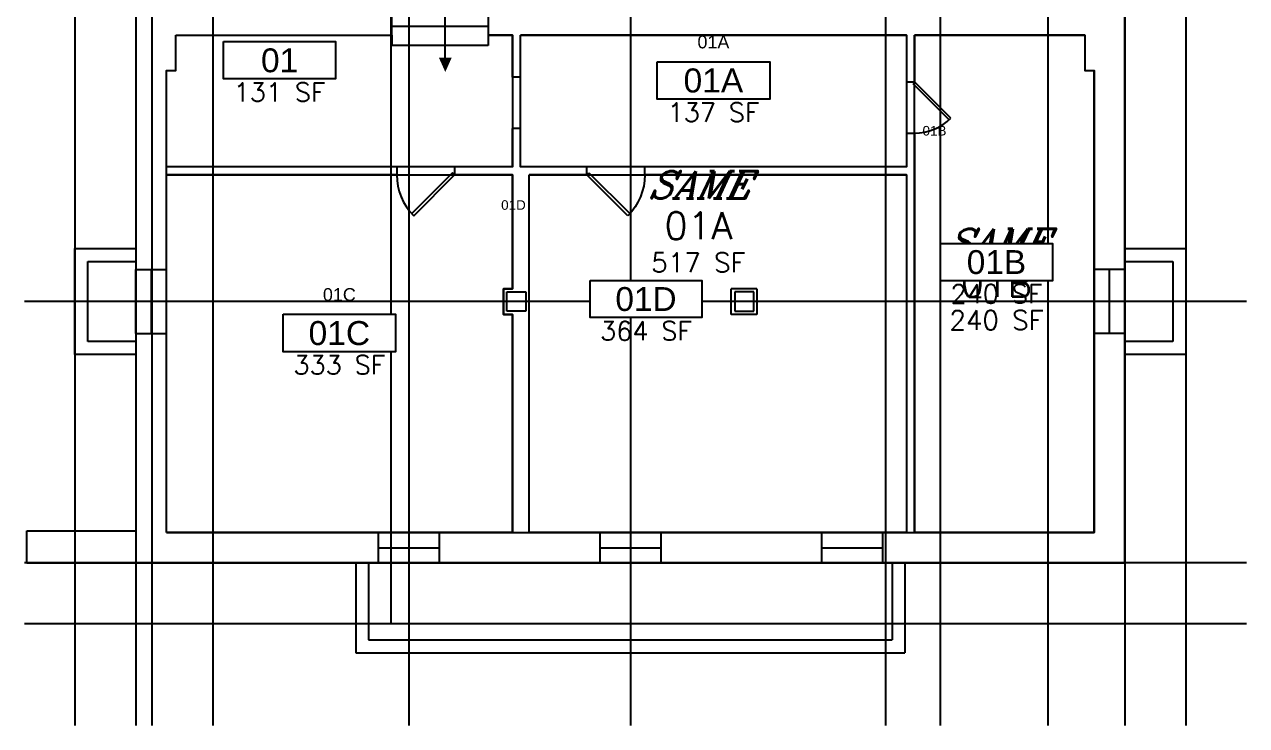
# Model space of a CAD drawing. Header units: inches. Extents: x 3065839 to 3066144, y 1245232 to 1245521.
# Drawn here: x 3065939.4 to 3066002.8, y 1245301.9 to 1245338.3 of the extents above; entities that cross this region are included whole.
import ezdxf
from ezdxf.enums import TextEntityAlignment as Align

# ---------------------------------------------------------------- set-up
doc = ezdxf.new("R2010")
doc.units = ezdxf.units.IN
doc.header["$MEASUREMENT"] = 0
doc.set_wipeout_variables(frame=1)
for name, color, linetype in [('A-ANNO-RMNO', 4, 'Continuous'), ('A-ANNO-RMNO-OLD', 4, 'Continuous'), ('A-ANNO-RMSF', 4, 'Continuous'), ('A-DOOR', 2, 'Continuous'), ('A-FLOR-LEVL', 3, 'Continuous'), ('A-GLAZ', 2, 'Continuous'), ('A-SPAC-ANOT', 7, 'Continuous'), ('A-SPAC-GROS', 6, 'Continuous'), ('A-SPAC-PPLN-AREA', 3, 'Continuous'), ('A-SPAC-RMBX', 4, 'Continuous'), ('A-SPAC-RMDR', 7, 'Continuous'), ('A-SPAC-RMNO', 4, 'Continuous'), ('A-SPAC-RMTW', 4, 'Continuous'), ('A-SPAC-WPBX', 4, 'Continuous'), ('A-WALL', 7, 'Continuous'), ('L-SITE', 1, 'Continuous'), ('S-COLS', 5, 'Continuous'), ('S-GRID', 1, 'Continuous')]:
    doc.layers.add(name, color=color, linetype=linetype)
doc.styles.add('FAI1', font='arial.ttf')
doc.styles.add('RMTAG-OLDNUM', font='complex.shx', dxfattribs={"oblique": 25, "height": 17})
doc.styles.add('RMTAG-RMNUM', font='simplex', dxfattribs={"height": 17})
doc.styles.add('RMTAG-SQFT', font='simplex', dxfattribs={"height": 12})
doc.styles.add('ROMANS', font='romans.shx')

# ---------------------------------------------------------------- blocks, each defined once
blk = doc.blocks.new('RMTAG3')
at = {"layer": 'A-ANNO-RMNO', "style": 'RMTAG-RMNUM'}
blk.add_attdef('ROOM#', text='', height=17, dxfattribs=at).set_placement((0, 0), align=Align.BOTTOM_CENTER)
at = {"layer": 'A-ANNO-RMNO-OLD', "style": 'RMTAG-OLDNUM', "oblique": 25}
blk.add_attdef('OLDROOM#', text='', height=17, dxfattribs=at).set_placement((0, 25.53), align=Align.BOTTOM_CENTER)
at = {"layer": 'A-ANNO-RMSF', "style": 'RMTAG-SQFT'}
blk.add_attdef('SQ-FT', text='', height=12, dxfattribs=at).set_placement((0, -19.01), align=Align.BOTTOM_CENTER)
blk = doc.blocks.new('AWI002')
blk.add_line((-0.5, -1), (0.5, -1))
blk = doc.blocks.new('ADO001')
for p, q in [((0.207106, 0.707105), (-0.499999, 0)), ((-0.465625, -0.034373), (0.240643, 0.671896)), ((-0.499999, 0), (-0.465625, -0.034373))]:
    blk.add_line(p, q)
blk.add_arc((-0.499999, 0), 0.999997, 0, 45)
blk = doc.blocks.new('FMGRM1')
at = {"style": 'FAI1'}
for tag, p in [('DATA1', (0, -0.2836)), ('DATA2', (0, -0.443)), ('DATA3', (0, -0.6024)), ('DATA4', (0, -0.7618)), ('DATA5', (0, -0.9213))]:
    blk.add_attdef(tag, text='', height=0.1172, dxfattribs=at).set_placement(p, align=Align.CENTER)
at = {"layer": 'A-SPAC-RMDR', "style": 'FAI1'}
blk.add_attdef('RMDOOR', text='', height=0.08, dxfattribs=at).set_placement((0, 0.2569), align=Align.MIDDLE)
at = {"layer": 'A-SPAC-RMNO', "style": 'FAI1'}
blk.add_attdef('RMNUMB', text='', height=0.16, dxfattribs=at).set_placement((0, 0), align=Align.MIDDLE)
at = {"linetype": 'Continuous'}
blk.add_wipeout([(-0.375, -0.125), (0.375, -0.125), (0.375, 0.125), (-0.375, 0.125)], dxfattribs=at).dxf.layer = 'A-SPAC-WPBX'
at = {"layer": 'A-SPAC-RMBX', "linetype": 'Continuous'}
blk.add_lwpolyline([(-0.375, 0.125), (0.375, 0.125), (0.375, -0.125), (-0.375, -0.125)], close=True, dxfattribs=at)

msp = doc.modelspace()

# ---------------------------------------------------------------- linework, layer by layer
for p, q in [((3065968.602, 1245330.513), (3065968.602, 1245330.93)), ((3065971.602, 1245330.513), (3065971.602, 1245330.93))]:
    msp.add_line(p, q)
at = {"layer": 'A-FLOR-LEVL'}
for p, q in [((3065961.247, 1245336.604), (3065961.247, 1245339.701)), ((3065963.477, 1245338.23), (3065958.477, 1245338.23)), ((3065958.477, 1245337.763), (3065958.477, 1245337.23)), ((3065963.477, 1245337.763), (3065963.477, 1245337.23)), ((3065963.477, 1245337.23), (3065958.477, 1245337.23))]:
    msp.add_line(p, q, dxfattribs=at)
msp.add_solid([(3065961.581, 1245336.604), (3065960.914, 1245336.604), (3065961.247, 1245335.857)], dxfattribs=at)
at = {"layer": 'A-GLAZ'}
for p, q in [((3065945.185, 1245322.263), (3065945.185, 1245325.596)), ((3065946.768, 1245322.263), (3065946.768, 1245325.596)), ((3065994.935, 1245325.596), (3065994.935, 1245322.263)), ((3065996.518, 1245325.596), (3065996.518, 1245322.263)), ((3065960.935, 1245311.93), (3065957.768, 1245311.93)), ((3065972.435, 1245311.93), (3065969.268, 1245311.93)), ((3065983.935, 1245311.93), (3065980.768, 1245311.93)), ((3065960.935, 1245310.346), (3065957.768, 1245310.346)), ((3065972.435, 1245310.346), (3065969.268, 1245310.346)), ((3065983.935, 1245310.346), (3065980.768, 1245310.346))]:
    msp.add_line(p, q, dxfattribs=at)
at = {"layer": 'A-SPAC-GROS'}
msp.add_lwpolyline([(3065996.518, 1245339.346), (3065992.519, 1245339.346), (3065992.519, 1245499.18), (3065984.102, 1245499.18), (3065984.102, 1245508.18), (3065961.268, 1245508.18), (3065961.268, 1245499.18), (3065949.185, 1245499.18), (3065949.185, 1245348.313), (3065945.185, 1245348.313), (3065945.185, 1245310.346), (3065996.518, 1245310.346)], close=True, dxfattribs=at)
at = {"layer": 'A-SPAC-PPLN-AREA'}
for points in [[(3065947.268, 1245337.763), (3065958.477, 1245337.763), (3065958.477, 1245339.563), (3065963.477, 1245339.563), (3065963.477, 1245337.763), (3065964.727, 1245337.763), (3065964.727, 1245330.93), (3065946.768, 1245330.93), (3065946.768, 1245335.93), (3065947.268, 1245335.93)], [(3065965.143, 1245337.763), (3065985.185, 1245337.763), (3065985.185, 1245330.93), (3065965.143, 1245330.93)], [(3065985.602, 1245337.763), (3065994.435, 1245337.763), (3065994.435, 1245335.93), (3065994.935, 1245335.93), (3065994.935, 1245311.93), (3065985.602, 1245311.93)], [(3065965.602, 1245330.513), (3065985.185, 1245330.513), (3065985.185, 1245311.93), (3065965.602, 1245311.93), (3065965.602, 1245330.513), (3065965.602, 1245330.513), (3065965.602, 1245330.513), (3065965.602, 1245330.513)]]:
    msp.add_lwpolyline(points, close=True, dxfattribs=at)
at = {"layer": 'A-WALL'}
for p, q in [((3065945.185, 1245348.313), (3065945.185, 1245310.346)), ((3065958.477, 1245337.763), (3065958.477, 1245339.563)), ((3065963.477, 1245339.563), (3065963.477, 1245337.763)), ((3065996.518, 1245339.346), (3065996.518, 1245310.346)), ((3065947.268, 1245337.763), (3065958.477, 1245337.763)), ((3065947.268, 1245335.93), (3065947.268, 1245337.763)), ((3065964.727, 1245337.763), (3065963.477, 1245337.763)), ((3065964.727, 1245335.596), (3065964.727, 1245337.763)), ((3065985.185, 1245337.763), (3065965.143, 1245337.763)), ((3065965.143, 1245335.596), (3065965.143, 1245337.763)), ((3065985.185, 1245337.763), (3065985.185, 1245335.346)), ((3065994.435, 1245337.763), (3065985.602, 1245337.763)), ((3065985.602, 1245337.763), (3065985.602, 1245335.346)), ((3065994.435, 1245337.763), (3065990.935, 1245337.763)), ((3065994.435, 1245337.763), (3065994.435, 1245335.93)), ((3065946.768, 1245311.93), (3065946.768, 1245335.93)), ((3065946.768, 1245335.93), (3065947.268, 1245335.93)), ((3065994.435, 1245335.93), (3065994.935, 1245335.93)), ((3065994.935, 1245311.93), (3065994.935, 1245335.93)), ((3065965.143, 1245335.596), (3065964.727, 1245335.596)), ((3065985.185, 1245335.346), (3065985.602, 1245335.346)), ((3065964.727, 1245330.93), (3065964.727, 1245332.93)), ((3065965.143, 1245332.93), (3065964.727, 1245332.93)), ((3065965.143, 1245330.93), (3065965.143, 1245332.93)), ((3065985.185, 1245332.68), (3065985.185, 1245330.93)), ((3065985.185, 1245332.68), (3065985.602, 1245332.68)), ((3065985.602, 1245332.68), (3065985.602, 1245311.93)), ((3065964.727, 1245324.596), (3065964.727, 1245330.513)), ((3065965.602, 1245311.93), (3065965.602, 1245330.513)), ((3065985.185, 1245330.513), (3065985.185, 1245311.93)), ((3065942.018, 1245326.68), (3065945.185, 1245326.68)), ((3065942.018, 1245321.18), (3065942.018, 1245326.68)), ((3065996.518, 1245326.68), (3065999.685, 1245326.68)), ((3065999.685, 1245326.68), (3065999.685, 1245321.18)), ((3065942.685, 1245326.013), (3065945.185, 1245326.013)), ((3065942.685, 1245321.846), (3065942.685, 1245326.013)), ((3065996.518, 1245326.013), (3065999.018, 1245326.013)), ((3065999.018, 1245326.013), (3065999.018, 1245321.846)), ((3065945.185, 1245325.596), (3065946.768, 1245325.596)), ((3065996.518, 1245325.596), (3065994.935, 1245325.596)), ((3065964.268, 1245324.596), (3065964.727, 1245324.596)), ((3065964.268, 1245323.263), (3065964.268, 1245324.596)), ((3065977.424, 1245324.596), (3065976.09, 1245324.596)), ((3065976.09, 1245323.263), (3065976.09, 1245324.596)), ((3065977.424, 1245324.596), (3065977.424, 1245323.263)), ((3065964.727, 1245323.263), (3065964.268, 1245323.263)), ((3065964.727, 1245311.93), (3065964.727, 1245323.263)), ((3065977.424, 1245323.263), (3065976.09, 1245323.263)), ((3065945.185, 1245321.846), (3065942.685, 1245321.846)), ((3065945.185, 1245322.263), (3065946.768, 1245322.263)), ((3065996.518, 1245322.263), (3065994.935, 1245322.263)), ((3065999.018, 1245321.846), (3065996.518, 1245321.846)), ((3065945.185, 1245321.18), (3065942.018, 1245321.18)), ((3065999.685, 1245321.18), (3065996.518, 1245321.18)), ((3065946.768, 1245311.93), (3065994.935, 1245311.93)), ((3065957.768, 1245311.93), (3065957.768, 1245310.346)), ((3065960.935, 1245311.93), (3065960.935, 1245310.346)), ((3065969.268, 1245311.93), (3065969.268, 1245310.346)), ((3065972.435, 1245311.93), (3065972.435, 1245310.346)), ((3065980.768, 1245311.93), (3065980.768, 1245310.346)), ((3065983.935, 1245311.93), (3065983.935, 1245310.346)), ((3065996.518, 1245310.346), (3065945.185, 1245310.346))]:
    msp.add_line(p, q, dxfattribs=at)
for points in [[(3065958.727, 1245330.93), (3065946.768, 1245330.93)], [(3065958.727, 1245330.93), (3065958.727, 1245330.513)], [(3065964.727, 1245330.93), (3065961.727, 1245330.93)], [(3065961.727, 1245330.93), (3065961.727, 1245330.513)], [(3065968.602, 1245330.93), (3065965.143, 1245330.93)], [(3065985.185, 1245330.93), (3065971.602, 1245330.93)], [(3065958.727, 1245330.513), (3065946.768, 1245330.513)], [(3065964.727, 1245330.513), (3065961.727, 1245330.513)], [(3065968.602, 1245330.513), (3065965.602, 1245330.513)], [(3065985.185, 1245330.513), (3065971.602, 1245330.513)]]:
    msp.add_lwpolyline(points, dxfattribs=at)
at = {"layer": 'L-SITE'}
for p, q in [((3065939.518, 1245310.346), (3065939.518, 1245312.013)), ((3065939.518, 1245312.013), (3065945.185, 1245312.013)), ((3065939.518, 1245310.346), (3065945.185, 1245310.346)), ((3065956.602, 1245310.346), (3065956.602, 1245305.68)), ((3065957.268, 1245310.346), (3065957.268, 1245306.346)), ((3065984.435, 1245310.346), (3065984.435, 1245306.346)), ((3065985.102, 1245310.346), (3065985.102, 1245305.68)), ((3065957.268, 1245306.346), (3065984.435, 1245306.346)), ((3065956.602, 1245305.68), (3065985.102, 1245305.68))]:
    msp.add_line(p, q, dxfattribs=at)
at = {"layer": 'S-COLS'}
for p, q in [((3065964.435, 1245323.43), (3065964.435, 1245324.43)), ((3065964.435, 1245324.43), (3065965.435, 1245324.43)), ((3065965.435, 1245324.43), (3065965.435, 1245323.43)), ((3065977.268, 1245324.43), (3065976.268, 1245324.43)), ((3065976.268, 1245324.43), (3065976.268, 1245323.43)), ((3065977.268, 1245323.43), (3065977.268, 1245324.43)), ((3065965.435, 1245323.43), (3065964.435, 1245323.43)), ((3065976.268, 1245323.43), (3065977.268, 1245323.43))]:
    msp.add_line(p, q, dxfattribs=at)
at = {"layer": 'S-GRID'}
for p, q in [((3065942.018, 1245508.18), (3065942.018, 1245301.897)), ((3065945.185, 1245508.18), (3065945.185, 1245301.897)), ((3065946.018, 1245508.18), (3065946.018, 1245301.897)), ((3065949.185, 1245508.18), (3065949.185, 1245301.897)), ((3065958.435, 1245307.18), (3065958.435, 1245508.18)), ((3065970.852, 1245508.18), (3065970.852, 1245301.897)), ((3065984.102, 1245508.18), (3065984.102, 1245301.897)), ((3065986.935, 1245508.18), (3065986.935, 1245301.897)), ((3065992.518, 1245508.18), (3065992.518, 1245301.897)), ((3065996.518, 1245508.18), (3065996.518, 1245301.897)), ((3065999.685, 1245508.18), (3065999.685, 1245301.897)), ((3065959.352, 1245499.18), (3065959.352, 1245301.897)), ((3066002.837, 1245323.93), (3065939.402, 1245323.93)), ((3066002.837, 1245310.346), (3065939.402, 1245310.346)), ((3066002.837, 1245307.18), (3065939.402, 1245307.18))]:
    msp.add_line(p, q, dxfattribs=at)

# ---------------------------------------------------------------- block references
at = {"layer": 'A-ANNO-RMNO', "xscale": 0.08333333333333333, "yscale": 0.08333333333333333, "zscale": 0.08333333333333333}
for p, values in [((3065974.379, 1245326.739), {'OLDROOM#': 'SAME', 'ROOM#': '01A', 'SQ-FT': '517 SF'}), ((3065989.854, 1245323.743), {'OLDROOM#': 'SAME', 'ROOM#': '01B', 'SQ-FT': '240 SF'})]:
    msp.add_blockref('RMTAG3', p, dxfattribs=at).add_auto_attribs(values)
at = {"layer": 'A-DOOR', "zscale": 6.666666666666666}
for p, xscale, yscale, rotation in [((3065985.602, 1245334.013), 2.666666666666667, 2.666666666666667, 270), ((3065960.227, 1245330.513), 3, 3, 180)]:
    msp.add_blockref('ADO001', p, dxfattribs=dict(at, xscale=xscale, yscale=yscale, rotation=rotation))
at = {"layer": 'A-GLAZ', "xscale": -3.333333333333333, "zscale": 3}
for p, yscale, rotation in [((3065945.185, 1245323.93), 0.7916666666666666, 90.00000000000007), ((3065996.518, 1245323.93), 0.79177075, 270)]:
    msp.add_blockref('AWI002', p, dxfattribs=dict(at, yscale=yscale, rotation=rotation))
at = {"layer": 'A-GLAZ', "xscale": 3.166666666666667, "zscale": 3}
for p, yscale in [((3065959.352, 1245311.93), 0.7916666666666666), ((3065970.852, 1245311.93), 0.7916666666666666), ((3065982.352, 1245311.93), 0.7916666666666644)]:
    msp.add_blockref('AWI002', p, dxfattribs=dict(at, yscale=yscale))

# ---------------------------------------------------------------- next in the draw order: block references
at = {"layer": 'A-SPAC-RMTW'}
ref = msp.add_blockref('FMGRM1', (3065952.646, 1245336.465), dxfattribs=dict(at, xscale=7.75, yscale=7.75, zscale=7.75))
ref.add_attrib('RMNUMB', '01', dxfattribs={"layer": 'A-SPAC-RMNO', "height": 1.24, "style": 'FAI1'}).set_placement((3065952.646, 1245336.465), align=Align.MIDDLE)
ref.add_attrib('RMDOOR', '01', dxfattribs={"layer": 'A-SPAC-RMDR', "height": 0.6667, "style": 'FAI1'}).set_placement((3065956.771, 1245347.476), align=Align.MIDDLE)
ref = msp.add_blockref('FMGRM1', (3065975.164, 1245335.418), dxfattribs=dict(at, xscale=7.791666666666666, yscale=7.791666666666666, zscale=7.791666666666666))
ref.add_attrib('RMNUMB', '01A', dxfattribs={"layer": 'A-SPAC-RMNO', "height": 1.2467, "style": 'FAI1'}).set_placement((3065975.164, 1245335.418), align=Align.MIDDLE)
ref.add_attrib('RMDOOR', '01A', dxfattribs={"layer": 'A-SPAC-RMDR', "height": 0.6667, "style": 'FAI1'}).set_placement((3065975.164, 1245337.419), align=Align.MIDDLE)
ref = msp.add_blockref('FMGRM1', (3065989.854, 1245325.981), dxfattribs=dict(at, xscale=7.75, yscale=7.75, zscale=7.75))
ref.add_attrib('RMNUMB', '01B', dxfattribs={"layer": 'A-SPAC-RMNO', "height": 1.24, "style": 'FAI1'}).set_placement((3065989.854, 1245325.981), align=Align.MIDDLE)
ref.add_attrib('RMDOOR', '01B', dxfattribs={"layer": 'A-SPAC-RMDR', "height": 0.4996, "style": 'FAI1'}).set_placement((3065986.64, 1245332.805), align=Align.MIDDLE)
ref = msp.add_blockref('FMGRM1', (3065971.664, 1245324.062), dxfattribs=dict(at, xscale=7.75, yscale=7.75, zscale=7.75))
ref.add_attrib('RMNUMB', '01D', dxfattribs={"layer": 'A-SPAC-RMNO', "height": 1.24, "style": 'FAI1'}).set_placement((3065971.664, 1245324.062), align=Align.MIDDLE)
ref.add_attrib('RMDOOR', '01D', dxfattribs={"layer": 'A-SPAC-RMDR', "height": 0.4996, "style": 'FAI1'}).set_placement((3065964.785, 1245328.946), align=Align.MIDDLE)

# ---------------------------------------------------------------- next in the draw order: linework, layer by layer
at = {"layer": 'A-SPAC-PPLN-AREA'}
msp.add_lwpolyline([(3065946.768, 1245311.93), (3065946.768, 1245330.513), (3065964.727, 1245330.513), (3065964.727, 1245324.596), (3065964.268, 1245324.596), (3065964.268, 1245323.263), (3065964.727, 1245323.263), (3065964.727, 1245311.93)], close=True, dxfattribs=at)

# ---------------------------------------------------------------- next in the draw order: block references
at = {"layer": 'A-DOOR', "xscale": -3, "yscale": 3, "zscale": 6.666666666666666, "rotation": 180}
msp.add_blockref('ADO001', (3065970.102, 1245330.513), dxfattribs=at)

# ---------------------------------------------------------------- next in the draw order: texts
at = {"layer": 'A-SPAC-ANOT', "style": 'ROMANS'}
for s, p in [('131 SF', (3065952.646, 1245334.322)), ('137 SF', (3065975.164, 1245333.275)), ('240 SF', (3065989.854, 1245323.838)), ('364 SF', (3065971.664, 1245321.919))]:
    msp.add_text(s, height=0.974, dxfattribs=at).set_placement(p, align=Align.CENTER)

# ---------------------------------------------------------------- next in the draw order: block references
at = {"layer": 'A-SPAC-RMTW'}
ref = msp.add_blockref('FMGRM1', (3065955.748, 1245322.293), dxfattribs=dict(at, xscale=7.791666666666666, yscale=7.791666666666666, zscale=7.791666666666666))
ref.add_attrib('RMNUMB', '01C', dxfattribs={"layer": 'A-SPAC-RMNO', "height": 1.2467, "style": 'FAI1'}).set_placement((3065955.748, 1245322.293), align=Align.MIDDLE)
ref.add_attrib('RMDOOR', '01C', dxfattribs={"layer": 'A-SPAC-RMDR', "height": 0.6667, "style": 'FAI1'}).set_placement((3065955.748, 1245324.294), align=Align.MIDDLE)

# ---------------------------------------------------------------- next in the draw order: texts
at = {"layer": 'A-SPAC-ANOT', "style": 'ROMANS'}
msp.add_text('333 SF', height=0.974, dxfattribs=at).set_placement((3065955.748, 1245320.15), align=Align.CENTER)

doc.saveas('drawing.dxf')
